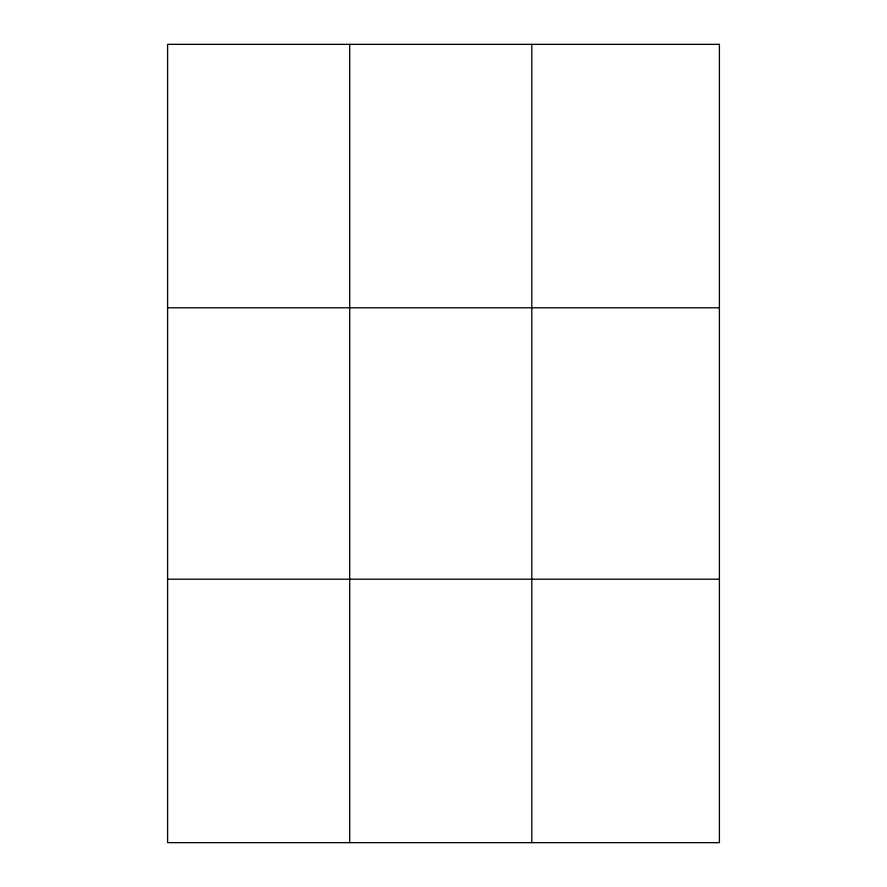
<?xml version="1.0" encoding="UTF-8"?>
<svg xmlns="http://www.w3.org/2000/svg" width="887" height="887" viewBox="0 0 887 887"><rect width="100%" height="100%" fill="white"/><g stroke="black" fill="none" stroke-linecap="round" stroke-linejoin="round"><path stroke-width="1.33" d="M349.7 842.65L349.7 44.35M531.79 842.65L531.79 44.35M167.599 307.789L719.401 307.789M167.599 579.211L719.401 579.211M719.401 44.35L719.401 842.65L167.599 842.65L167.599 44.35L719.401 44.35"/></g></svg>
